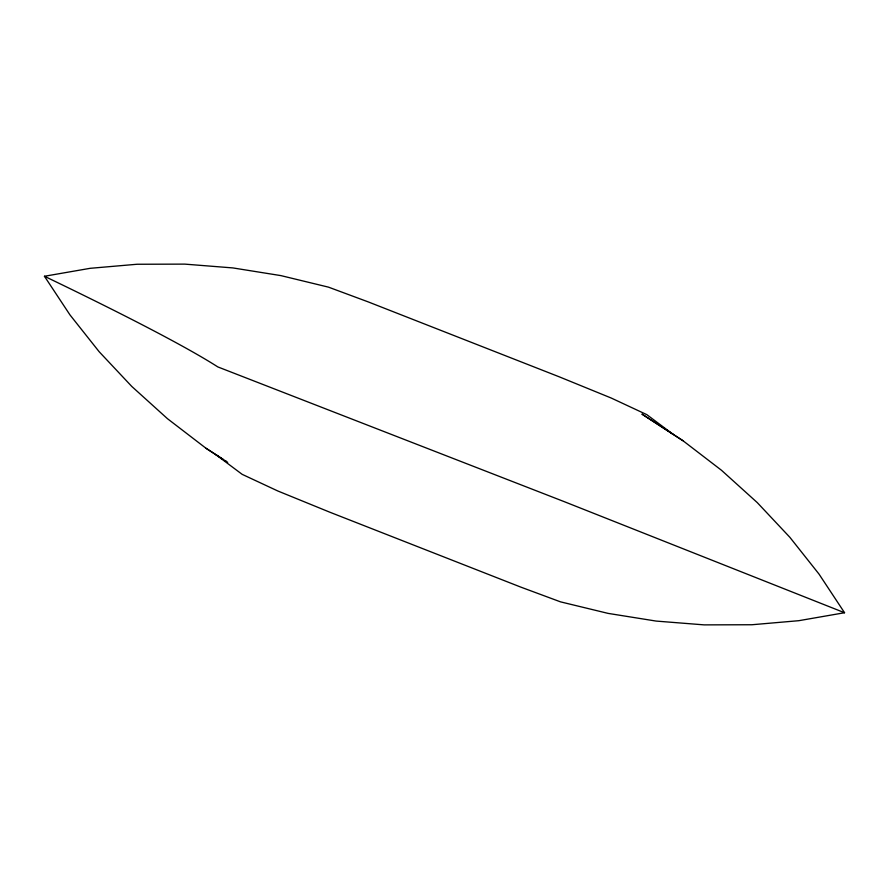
<?xml version="1.0" encoding="UTF-8"?>
<svg xmlns="http://www.w3.org/2000/svg" width="889" height="889" viewBox="0 0 889 889"><rect width="100%" height="100%" fill="white"/><g stroke="black" fill="none" stroke-linecap="round" stroke-linejoin="round"><path stroke-width="1.33" d="M44.45 276.268L90.178 268.311L137.084 264.255L184.79 264.122L232.862 267.922L280.902 275.612L328.486 287.147L368.035 301.827L559.025 376.736L611.265 398.05L646.836 414.652L673.24 434.41L682.963 440.711L721.512 470.292L757.239 502.574L789.832 537.267L819.025 574.094L844.55 612.732L798.822 620.689L751.916 624.745L704.21 624.878L656.138 621.078L608.098 613.388L560.514 601.853L520.965 587.173L329.975 512.264L277.735 490.95L242.164 474.348L215.76 454.59L206.037 448.289L167.488 418.708L131.761 386.426L99.168 351.733L69.975 314.906L44.45 276.268A575.527 29.193 23.4 0 1 217.805 366.913L564.293 501.674L844.55 612.732M682.963 440.711L641.914 414.074L673.24 434.41M206.037 448.289L223.139 459.391M225.428 460.869L227.706 462.347M215.76 454.59L226.206 461.369"/></g></svg>
